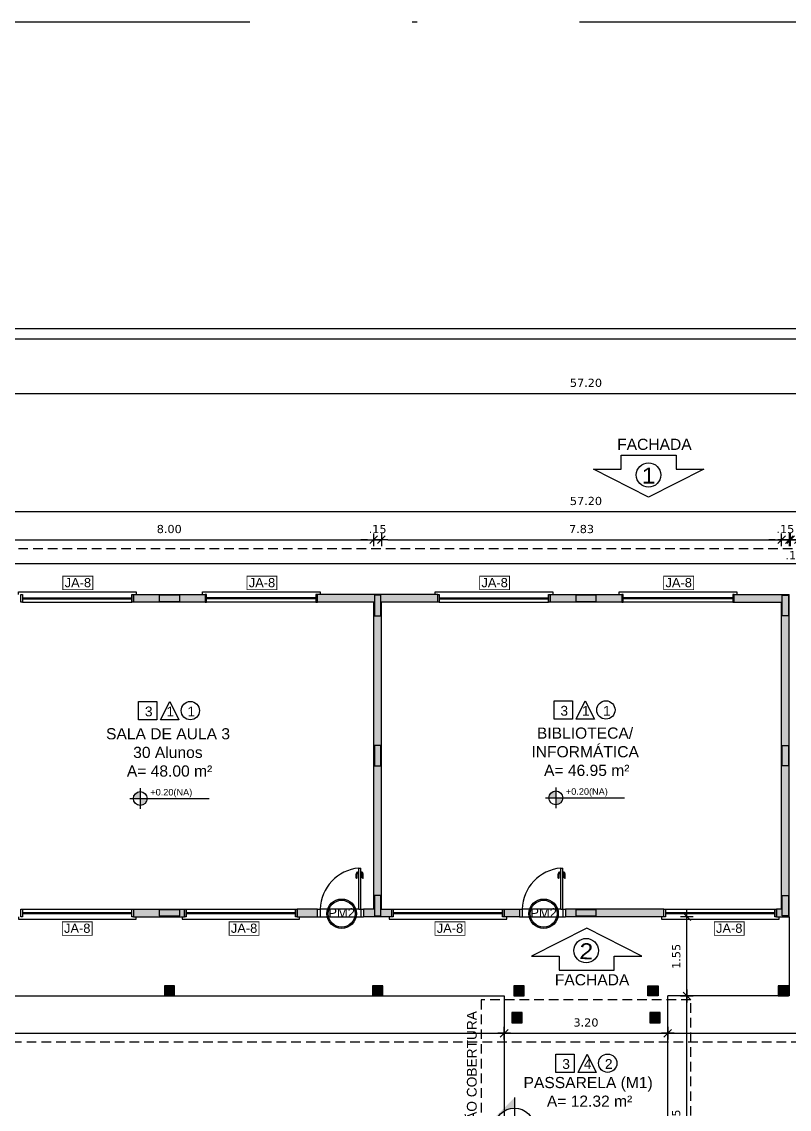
# Model space of a CAD drawing. Header units: millimetres. Extents: x 276 to 399, y 18 to 110.
# Drawn here: x 329.2 to 344.21, y 88.41 to 109.67 of the extents above; entities that cross this region are included whole.
import ezdxf

# ---------------------------------------------------------------- set-up
doc = ezdxf.new("R2010")
doc.units = ezdxf.units.MM
doc.header["$LTSCALE"] = 0.005
doc.header["$PDMODE"] = 3
for name, pattern in [('DASHDOT', [25.4, 12.7, -6.35, 0, -6.35]), ('HIDDEN', [9.525, 6.35, -3.175]), ('TRACEJADO_G', [0.375, 0.25, -0.125])]:
    doc.linetypes.add(name, pattern=pattern)
doc.layers.get('0').update_dxf_attribs({"linetype": 'CONTINUOUS'})
doc.layers.get('Defpoints').update_dxf_attribs({"linetype": 'CONTINUOUS'})
for name, color, linetype in [('A-COTAS', 1, 'CONTINUOUS'), ('A-MURO', 2, 'CONTINUOUS'), ('A-PAREDE', 5, 'CONTINUOUS'), ('A-PISOS-CTEL', 2, 'TRACEJADO_G'), ('A-PISOS-NIVEL', 1, 'CONTINUOUS'), ('A-PORTA', 3, 'CONTINUOUS'), ('A-SOLEIRA', 251, 'CONTINUOUS'), ('AR-ESQ', 2, 'CONTINUOUS'), ('AR-VEGETAÇÃO_árvores', 96, 'HIDDEN'), ('ARQ-CTA-1_100', 1, 'CONTINUOUS'), ('ARQ-PIS-VISTA', 8, 'CONTINUOUS'), ('ARQ-PISO-005', 13, 'CONTINUOUS'), ('ARQ-SMB-1_075', 1, 'CONTINUOUS'), ('ARQ-SMB-1_100', 1, 'CONTINUOUS'), ('ARQ-TXT-1_050', 2, 'CONTINUOUS'), ('ARQ-TXT-1_075', 2, 'CONTINUOUS'), ('ARQ-TXT-1_100', 2, 'CONTINUOUS')]:
    doc.layers.add(name, color=color, linetype=linetype)
doc.styles.add('A20', font='arial.ttf', dxfattribs={"height": 0.2})
doc.styles.add('A26', font='arial.ttf', dxfattribs={"height": 0.26})
doc.styles.add('ESC-50-A20', font='arial.ttf', dxfattribs={"height": 0.1})
doc.styles.add('FNDE Texto Cota 0100', font='verdana.ttf', dxfattribs={"height": 0.16})
doc.dimstyles.new('FNDE 1-0100', dxfattribs={"dimscale": 2.5, "dimtxt": 0.16, "dimasz": 0.05, "dimexe": 0.15, "dimexo": 0.15, "dimgap": 0.05, "dimtad": 1, "dimzin": 4, "dimdsep": 46, "dimtxsty": 'FNDE Texto Cota 0100', "dimblk": 'tic', "dimcen": 0.15, "dimdle": 0.15, "dimse1": 1, "dimse2": 1, "dimclrd": 251, "dimclre": 251, "dimclrt": 256, "dimaunit": 1, "dimadec": 3, "dimazin": 0, "dimtfac": 1, "dimtix": 1, "dimtmove": 2, "dimatfit": 3, "dimldrblk": 'tic', "dimfxl": 0.15, "dimtvp": 1, "dimtolj": 1, "dimtzin": 0, "dimarcsym": 0})

# ---------------------------------------------------------------- blocks, each defined once
blk = doc.blocks.new('tic')
at = {"color": 251}
for p, q in [((-1, 0), (1, 0)), ((0, -1), (0, 1))]:
    blk.add_line(p, q, dxfattribs=at)
blk.add_line((-0.6, -0.6), (0.6, 0.6))
blk = doc.blocks.new('*D57')
at = {"layer": 'ARQ-CTA-1_100', "color": 251, "lineweight": -2, "transparency": 16777216}
blk.add_line((338.755, 89.899), (341.705, 89.899), dxfattribs=at)
at = {"layer": 'Defpoints', "color": 0, "transparency": 16777216}
for p in [(338.63, 90.186), (341.83, 90.186), (341.83, 89.899)]:
    blk.add_point(p, dxfattribs=at)
at = {"layer": 'ARQ-CTA-1_100', "color": 251, "lineweight": -2, "transparency": 16777216, "xscale": 0.125, "yscale": 0.125, "zscale": 0.125, "rotation": 180}
blk.add_blockref('tic', (338.63, 89.899), dxfattribs=at)
at = {"layer": 'ARQ-CTA-1_100', "color": 251, "lineweight": -2, "transparency": 16777216, "xscale": 0.125, "yscale": 0.125, "zscale": 0.125}
blk.add_blockref('tic', (341.83, 89.899), dxfattribs=at)
at = {"layer": 'ARQ-CTA-1_100', "transparency": 16777216, "insert": (340.23, 90.107), "char_height": 0.16, "attachment_point": 5, "style": 'FNDE Texto Cota 0100'}
blk.add_mtext('\\A1;3.20', dxfattribs=at)
blk = doc.blocks.new('*D79')
at = {"layer": 'ARQ-CTA-1_100', "color": 251, "lineweight": -2, "transparency": 16777216}
blk.add_line((328.205, 99.546), (335.955, 99.546), dxfattribs=at)
at = {"layer": 'Defpoints', "color": 0, "transparency": 16777216}
for p in [(336.08, 99.546), (328.08, 97.921), (336.08, 97.921)]:
    blk.add_point(p, dxfattribs=at)
at = {"layer": 'ARQ-CTA-1_100', "color": 251, "lineweight": -2, "transparency": 16777216, "xscale": 0.125, "yscale": 0.125, "zscale": 0.125, "rotation": 180}
blk.add_blockref('tic', (328.08, 99.546), dxfattribs=at)
at = {"layer": 'ARQ-CTA-1_100', "color": 251, "lineweight": -2, "transparency": 16777216, "xscale": 0.125, "yscale": 0.125, "zscale": 0.125}
blk.add_blockref('tic', (336.08, 99.546), dxfattribs=at)
at = {"layer": 'ARQ-CTA-1_100', "transparency": 16777216, "insert": (332.08, 99.754), "char_height": 0.16, "attachment_point": 5, "style": 'FNDE Texto Cota 0100'}
blk.add_mtext('\\A1;8.00', dxfattribs=at)
blk = doc.blocks.new('*D80')
at = {"layer": 'ARQ-CTA-1_100', "color": 251, "lineweight": -2, "transparency": 16777216}
for p, q in [((335.955, 99.546), (335.83, 99.546)), ((336.08, 99.546), (336.23, 99.546)), ((336.355, 99.546), (336.48, 99.546))]:
    blk.add_line(p, q, dxfattribs=at)
at = {"layer": 'Defpoints', "color": 0, "transparency": 16777216}
for p in [(336.23, 99.546), (336.08, 97.921), (336.23, 97.921)]:
    blk.add_point(p, dxfattribs=at)
at = {"layer": 'ARQ-CTA-1_100', "color": 251, "lineweight": -2, "transparency": 16777216, "xscale": 0.125, "yscale": 0.125, "zscale": 0.125}
blk.add_blockref('tic', (336.08, 99.546), dxfattribs=at)
at = {"layer": 'ARQ-CTA-1_100', "color": 251, "lineweight": -2, "transparency": 16777216, "xscale": 0.125, "yscale": 0.125, "zscale": 0.125, "rotation": 180}
blk.add_blockref('tic', (336.23, 99.546), dxfattribs=at)
at = {"layer": 'ARQ-CTA-1_100', "transparency": 16777216, "insert": (336.155, 99.753), "char_height": 0.16, "attachment_point": 5, "style": 'FNDE Texto Cota 0100'}
blk.add_mtext('\\A1;.15', dxfattribs=at)
blk = doc.blocks.new('*D81')
at = {"layer": 'ARQ-CTA-1_100', "color": 251, "lineweight": -2, "transparency": 16777216}
for p, q in [((344.105, 99.546), (343.98, 99.546)), ((344.23, 99.546), (344.38, 99.546)), ((344.505, 99.546), (344.63, 99.546))]:
    blk.add_line(p, q, dxfattribs=at)
at = {"layer": 'Defpoints', "color": 0, "transparency": 16777216}
for p in [(344.38, 99.546), (344.23, 97.921), (344.38, 97.921)]:
    blk.add_point(p, dxfattribs=at)
at = {"layer": 'ARQ-CTA-1_100', "color": 251, "lineweight": -2, "transparency": 16777216, "xscale": 0.125, "yscale": 0.125, "zscale": 0.125}
blk.add_blockref('tic', (344.23, 99.546), dxfattribs=at)
at = {"layer": 'ARQ-CTA-1_100', "color": 251, "lineweight": -2, "transparency": 16777216, "xscale": 0.125, "yscale": 0.125, "zscale": 0.125, "rotation": 180}
blk.add_blockref('tic', (344.38, 99.546), dxfattribs=at)
at = {"layer": 'ARQ-CTA-1_100', "transparency": 16777216, "insert": (344.305, 99.242), "char_height": 0.16, "attachment_point": 5, "style": 'FNDE Texto Cota 0100'}
blk.add_mtext('\\A1;.15', dxfattribs=at)
blk = doc.blocks.new('FNDE-Ind Corte-1_100')
blk.add_hatch(color=251).paths.add_polyline_path([(241.999, -2.386), (242.214, -2.386, -1), (243.014, -2.386), (243.229, -2.386), (242.614, -1.77)])
at = {"color": 251, "linetype": 'Continuous'}
blk.add_line((243.229, -2.386), (241.999, -2.386), dxfattribs=at)
blk.add_circle((242.614, -2.386), 0.4, dxfattribs=at)
blk = doc.blocks.new('*D108')
at = {"layer": 'ARQ-CTA-1_100', "color": 251, "lineweight": -2, "transparency": 16777216}
blk.add_line((342.204, 86.897), (342.204, 90.501), dxfattribs=at)
at = {"layer": 'Defpoints', "color": 0, "transparency": 16777216}
for p in [(342.204, 90.626), (343.418, 90.626), (343.418, 86.772)]:
    blk.add_point(p, dxfattribs=at)
at = {"layer": 'ARQ-CTA-1_100', "color": 251, "lineweight": -2, "transparency": 16777216, "xscale": 0.125, "yscale": 0.125, "zscale": 0.125}
for p, rotation in [((342.204, 90.626), 90), ((342.204, 86.772), 270)]:
    blk.add_blockref('tic', p, dxfattribs=dict(at, rotation=rotation))
at = {"layer": 'ARQ-CTA-1_100', "transparency": 16777216, "insert": (341.995, 88.162), "char_height": 0.16, "attachment_point": 5, "rotation": 90, "style": 'FNDE Texto Cota 0100'}
blk.add_mtext('\\A1;3.85', dxfattribs=at)
blk = doc.blocks.new('*D99')
at = {"layer": 'ARQ-CTA-1_100', "color": 251, "lineweight": -2, "transparency": 16777216}
blk.add_line((311.755, 102.405), (368.705, 102.405), dxfattribs=at)
at = {"layer": 'Defpoints', "color": 0, "transparency": 16777216}
for p in [(368.83, 102.405), (311.63, 98.476), (368.83, 98.476)]:
    blk.add_point(p, dxfattribs=at)
at = {"layer": 'ARQ-CTA-1_100', "color": 251, "lineweight": -2, "transparency": 16777216, "xscale": 0.125, "yscale": 0.125, "zscale": 0.125, "rotation": 180}
blk.add_blockref('tic', (311.63, 102.405), dxfattribs=at)
at = {"layer": 'ARQ-CTA-1_100', "color": 251, "lineweight": -2, "transparency": 16777216, "xscale": 0.125, "yscale": 0.125, "zscale": 0.125}
blk.add_blockref('tic', (368.83, 102.405), dxfattribs=at)
at = {"layer": 'ARQ-CTA-1_100', "transparency": 16777216, "insert": (340.23, 102.613), "char_height": 0.16, "attachment_point": 5, "style": 'FNDE Texto Cota 0100'}
blk.add_mtext('\\A1;57.20', dxfattribs=at)
blk = doc.blocks.new('*D109')
at = {"layer": 'ARQ-CTA-1_100', "color": 251, "lineweight": -2, "transparency": 16777216}
blk.add_line((342.204, 90.751), (342.204, 92.051), dxfattribs=at)
at = {"layer": 'Defpoints', "color": 0, "transparency": 16777216}
for p in [(342.204, 92.176), (343.448, 92.176), (343.418, 90.626)]:
    blk.add_point(p, dxfattribs=at)
at = {"layer": 'ARQ-CTA-1_100', "color": 251, "lineweight": -2, "transparency": 16777216, "xscale": 0.125, "yscale": 0.125, "zscale": 0.125}
for p, rotation in [((342.204, 92.176), 90), ((342.204, 90.626), 270)]:
    blk.add_blockref('tic', p, dxfattribs=dict(at, rotation=rotation))
at = {"layer": 'ARQ-CTA-1_100', "transparency": 16777216, "insert": (341.997, 91.401), "char_height": 0.16, "attachment_point": 5, "rotation": 90, "style": 'FNDE Texto Cota 0100'}
blk.add_mtext('\\A1;1.55', dxfattribs=at)
blk = doc.blocks.new('*D142')
at = {"layer": 'ARQ-CTA-1_100', "color": 251, "lineweight": -2, "transparency": 16777216}
blk.add_line((341.955, 89.899), (368.705, 89.899), dxfattribs=at)
at = {"layer": 'Defpoints', "color": 0, "transparency": 16777216}
for p in [(341.83, 91.543), (368.83, 91.543), (368.83, 89.899)]:
    blk.add_point(p, dxfattribs=at)
at = {"layer": 'ARQ-CTA-1_100', "color": 251, "lineweight": -2, "transparency": 16777216, "xscale": 0.125, "yscale": 0.125, "zscale": 0.125, "rotation": 180}
blk.add_blockref('tic', (341.83, 89.899), dxfattribs=at)
at = {"layer": 'ARQ-CTA-1_100', "color": 251, "lineweight": -2, "transparency": 16777216, "xscale": 0.125, "yscale": 0.125, "zscale": 0.125}
blk.add_blockref('tic', (368.83, 89.899), dxfattribs=at)
at = {"layer": 'ARQ-CTA-1_100', "transparency": 16777216, "insert": (355.33, 90.107), "char_height": 0.16, "attachment_point": 5, "style": 'FNDE Texto Cota 0100'}
blk.add_mtext('\\A1;27.00', dxfattribs=at)
blk = doc.blocks.new('*D143')
at = {"layer": 'ARQ-CTA-1_100', "color": 251, "lineweight": -2, "transparency": 16777216}
blk.add_line((311.77, 89.899), (338.505, 89.899), dxfattribs=at)
at = {"layer": 'Defpoints', "color": 0, "transparency": 16777216}
for p in [(311.645, 91.543), (338.63, 91.543), (338.63, 89.899)]:
    blk.add_point(p, dxfattribs=at)
at = {"layer": 'ARQ-CTA-1_100', "color": 251, "lineweight": -2, "transparency": 16777216, "xscale": 0.125, "yscale": 0.125, "zscale": 0.125, "rotation": 180}
blk.add_blockref('tic', (311.645, 89.899), dxfattribs=at)
at = {"layer": 'ARQ-CTA-1_100', "color": 251, "lineweight": -2, "transparency": 16777216, "xscale": 0.125, "yscale": 0.125, "zscale": 0.125}
blk.add_blockref('tic', (338.63, 89.899), dxfattribs=at)
at = {"layer": 'ARQ-CTA-1_100', "transparency": 16777216, "insert": (326.322, 90.107), "char_height": 0.16, "attachment_point": 5, "style": 'FNDE Texto Cota 0100'}
blk.add_mtext('\\A1;27.00', dxfattribs=at)
blk = doc.blocks.new('FNDE-Nível Planta-1_100')
at = {"linetype": 'Continuous', "ltscale": 0.5}
h = blk.add_hatch(color=1, dxfattribs=at)
h.paths.add_polyline_path([(135.657, 7.813), (135.657, 7.981, 0.414214), (135.489, 7.813)])
h.paths.add_polyline_path([(135.657, 7.813), (135.657, 7.645, 0.414214), (135.825, 7.813)])
at = {"color": 1}
for p, q in [((135.657, 8.065), (135.657, 7.561)), ((135.405, 7.813), (135.825, 7.813)), ((135.825, 7.813), (137.338, 7.813))]:
    blk.add_line(p, q, dxfattribs=at)
blk.add_circle((135.657, 7.813), 0.168, dxfattribs=at)
blk = doc.blocks.new('*D162')
at = {"layer": 'ARQ-CTA-1_100', "color": 251, "lineweight": -2, "transparency": 16777216}
blk.add_line((311.755, 100.095), (368.705, 100.095), dxfattribs=at)
at = {"layer": 'Defpoints', "color": 0, "transparency": 16777216}
for p in [(368.83, 100.095), (311.63, 96.166), (368.83, 96.166)]:
    blk.add_point(p, dxfattribs=at)
at = {"layer": 'ARQ-CTA-1_100', "color": 251, "lineweight": -2, "transparency": 16777216, "xscale": 0.125, "yscale": 0.125, "zscale": 0.125, "rotation": 180}
blk.add_blockref('tic', (311.63, 100.095), dxfattribs=at)
at = {"layer": 'ARQ-CTA-1_100', "color": 251, "lineweight": -2, "transparency": 16777216, "xscale": 0.125, "yscale": 0.125, "zscale": 0.125}
blk.add_blockref('tic', (368.83, 100.095), dxfattribs=at)
at = {"layer": 'ARQ-CTA-1_100', "transparency": 16777216, "insert": (340.23, 100.303), "char_height": 0.16, "attachment_point": 5, "style": 'FNDE Texto Cota 0100'}
blk.add_mtext('\\A1;57.20', dxfattribs=at)
blk = doc.blocks.new('*D163')
at = {"layer": 'ARQ-CTA-1_100', "color": 251, "lineweight": -2, "transparency": 16777216}
blk.add_line((336.355, 99.546), (343.93, 99.546), dxfattribs=at)
at = {"layer": 'Defpoints', "color": 0, "transparency": 16777216}
for p in [(344.055, 99.546), (336.23, 98.326), (344.055, 98.326)]:
    blk.add_point(p, dxfattribs=at)
at = {"layer": 'ARQ-CTA-1_100', "color": 251, "lineweight": -2, "transparency": 16777216, "xscale": 0.125, "yscale": 0.125, "zscale": 0.125, "rotation": 180}
blk.add_blockref('tic', (336.23, 99.546), dxfattribs=at)
at = {"layer": 'ARQ-CTA-1_100', "color": 251, "lineweight": -2, "transparency": 16777216, "xscale": 0.125, "yscale": 0.125, "zscale": 0.125}
blk.add_blockref('tic', (344.055, 99.546), dxfattribs=at)
at = {"layer": 'ARQ-CTA-1_100', "transparency": 16777216, "insert": (340.143, 99.754), "char_height": 0.16, "attachment_point": 5, "style": 'FNDE Texto Cota 0100'}
blk.add_mtext('\\A1;7.83', dxfattribs=at)
blk = doc.blocks.new('*D164')
at = {"layer": 'ARQ-CTA-1_100', "color": 251, "lineweight": -2, "transparency": 16777216}
for p, q in [((343.93, 99.546), (343.805, 99.546)), ((344.055, 99.546), (344.205, 99.546)), ((344.33, 99.546), (344.455, 99.546))]:
    blk.add_line(p, q, dxfattribs=at)
at = {"layer": 'Defpoints', "color": 0, "transparency": 16777216}
for p in [(344.205, 99.546), (344.055, 98.326), (344.205, 98.326)]:
    blk.add_point(p, dxfattribs=at)
at = {"layer": 'ARQ-CTA-1_100', "color": 251, "lineweight": -2, "transparency": 16777216, "xscale": 0.125, "yscale": 0.125, "zscale": 0.125}
blk.add_blockref('tic', (344.055, 99.546), dxfattribs=at)
at = {"layer": 'ARQ-CTA-1_100', "color": 251, "lineweight": -2, "transparency": 16777216, "xscale": 0.125, "yscale": 0.125, "zscale": 0.125, "rotation": 180}
blk.add_blockref('tic', (344.205, 99.546), dxfattribs=at)
at = {"layer": 'ARQ-CTA-1_100', "transparency": 16777216, "insert": (344.13, 99.753), "char_height": 0.16, "attachment_point": 5, "style": 'FNDE Texto Cota 0100'}
blk.add_mtext('\\A1;.15', dxfattribs=at)

msp = doc.modelspace()

# ---------------------------------------------------------------- hatches: boundary and pattern name
at = {"layer": 'A-COTAS'}
h = msp.add_hatch(color=253, dxfattribs=at)
h.dxf.hatch_style = 1
h.paths.add_polyline_path([(331.885, 98.461), (331.885, 98.341), (332.285, 98.341), (332.285, 98.461)])
h = msp.add_hatch(color=253, dxfattribs=at)
h.dxf.hatch_style = 1
h.paths.add_polyline_path([(336.095, 98.061), (336.215, 98.061), (336.215, 98.461), (336.095, 98.461)])
h = msp.add_hatch(color=253, dxfattribs=at)
h.dxf.hatch_style = 1
h.paths.add_polyline_path([(340.03, 98.461), (340.03, 98.341), (340.43, 98.341), (340.43, 98.461)])
h = msp.add_hatch(color=253, dxfattribs=at)
h.dxf.hatch_style = 1
h.paths.add_polyline_path([(344.19, 98.061), (344.07, 98.061), (344.07, 98.461), (344.19, 98.461)])
h = msp.add_hatch(color=253, dxfattribs=at)
h.dxf.hatch_style = 1
h.paths.add_polyline_path([(336.095, 95.126), (336.215, 95.126), (336.215, 95.526), (336.095, 95.526)])
h = msp.add_hatch(color=253, dxfattribs=at)
h.dxf.hatch_style = 1
h.paths.add_polyline_path([(344.19, 95.126), (344.07, 95.126), (344.07, 95.526), (344.19, 95.526)])
h = msp.add_hatch(color=253, dxfattribs=at)
h.dxf.hatch_style = 1
h.paths.add_polyline_path([(336.095, 92.191), (336.215, 92.191), (336.215, 92.591), (336.095, 92.591)])
h = msp.add_hatch(color=253, dxfattribs=at)
h.dxf.hatch_style = 1
h.paths.add_polyline_path([(344.19, 92.191), (344.07, 92.191), (344.07, 92.591), (344.19, 92.591)])
h = msp.add_hatch(color=253, dxfattribs=at)
h.dxf.hatch_style = 1
h.paths.add_polyline_path([(331.885, 92.311), (331.885, 92.191), (332.285, 92.191), (332.285, 92.311)])
h = msp.add_hatch(color=253, dxfattribs=at)
h.dxf.hatch_style = 1
h.paths.add_polyline_path([(340.03, 92.311), (340.03, 92.191), (340.43, 92.191), (340.43, 92.311)])
h = msp.add_hatch(color=253, dxfattribs=at)
h.dxf.hatch_style = 1
h.paths.add_polyline_path([(332.185, 90.826), (331.985, 90.826), (331.985, 90.626), (332.185, 90.626)])
h = msp.add_hatch(color=253, dxfattribs=at)
h.dxf.hatch_style = 1
h.paths.add_polyline_path([(336.255, 90.826), (336.055, 90.826), (336.055, 90.626), (336.255, 90.626)])
h = msp.add_hatch(color=253, dxfattribs=at)
h.dxf.hatch_style = 1
h.paths.add_polyline_path([(339.02, 90.826), (338.82, 90.826), (338.82, 90.626), (339.02, 90.626)])
h = msp.add_hatch(color=253, dxfattribs=at)
h.dxf.hatch_style = 1
h.paths.add_polyline_path([(341.441, 90.826), (341.641, 90.826), (341.641, 90.626), (341.441, 90.626)])
h = msp.add_hatch(color=253, dxfattribs=at)
h.dxf.hatch_style = 1
h.paths.add_polyline_path([(344.19, 90.826), (343.99, 90.826), (343.99, 90.626), (344.19, 90.626)])
h = msp.add_hatch(color=253, dxfattribs=at)
h.dxf.hatch_style = 1
h.paths.add_polyline_path([(338.98, 90.301), (338.78, 90.301), (338.78, 90.101), (338.98, 90.101)])
h = msp.add_hatch(color=253, dxfattribs=at)
h.dxf.hatch_style = 1
h.paths.add_polyline_path([(341.68, 90.301), (341.48, 90.301), (341.48, 90.101), (341.68, 90.101)])
at = {"layer": 'AR-VEGETAÇÃO_árvores'}
h = msp.add_hatch(color=253, dxfattribs=at)
h.dxf.hatch_style = 1
h.paths.add_polyline_path([(331.885, 98.461), (332.085, 98.461), (332.085, 98.476), (331.38, 98.476), (331.38, 98.326), (332.085, 98.326), (332.085, 98.341), (331.885, 98.341)])
h.paths.add_polyline_path([(332.78, 98.476), (332.085, 98.476), (332.085, 98.461), (332.285, 98.461), (332.285, 98.341), (332.085, 98.341), (332.085, 98.326), (332.78, 98.326)])
h = msp.add_hatch(color=253, dxfattribs=at)
h.dxf.hatch_style = 1
h.paths.add_polyline_path([(337.33, 98.476), (336.155, 98.476), (336.155, 98.461), (336.215, 98.461), (336.215, 98.061), (336.155, 98.061), (336.155, 92.591), (336.215, 92.591), (336.215, 92.251), (336.43, 92.251), (336.43, 92.326), (336.23, 92.326), (336.23, 98.326), (337.33, 98.326)])
h.paths.add_polyline_path([(336.095, 98.461), (336.155, 98.461), (336.155, 98.476), (334.98, 98.476), (334.98, 98.326), (336.08, 98.326), (336.08, 92.326), (335.88, 92.326), (335.88, 92.251), (336.095, 92.251), (336.095, 92.591), (336.155, 92.591), (336.155, 98.061), (336.095, 98.061)])
h.paths.add_polyline_path([(336.095, 92.251), (335.88, 92.251), (335.88, 92.176), (336.155, 92.176), (336.155, 92.191), (336.095, 92.191)])
h.paths.add_polyline_path([(336.43, 92.251), (336.215, 92.251), (336.215, 92.191), (336.155, 92.191), (336.155, 92.176), (336.43, 92.176)])
h = msp.add_hatch(color=253, dxfattribs=at)
h.dxf.hatch_style = 1
h.paths.add_polyline_path([(340.93, 98.476), (339.53, 98.476), (339.53, 98.326), (340.93, 98.326)])
h.paths.add_polyline_path([(340.03, 98.461), (340.43, 98.461), (340.43, 98.341), (340.03, 98.341)], flags=16)
h.paths.add_polyline_path([(340.93, 98.476), (340.231, 98.476), (340.231, 98.461), (340.43, 98.461), (340.43, 98.341), (340.231, 98.341), (340.231, 98.326), (340.93, 98.326)], flags=17)
h = msp.add_hatch(color=253, dxfattribs=at)
h.dxf.hatch_style = 1
h.paths.add_polyline_path([(340.93, 98.476), (340.231, 98.476), (340.231, 98.461), (340.43, 98.461), (340.43, 98.341), (340.231, 98.341), (340.231, 98.326), (340.93, 98.326)])
h = msp.add_hatch(color=253, dxfattribs=at)
h.dxf.hatch_style = 1
h.paths.add_polyline_path([(344.205, 92.176), (343.955, 92.176), (343.955, 92.326), (344.055, 92.326), (344.055, 98.326), (343.13, 98.326), (343.13, 98.476), (344.205, 98.476)])
h = msp.add_hatch(color=253, dxfattribs=at)
h.dxf.hatch_style = 1
h.paths.add_polyline_path([(331.885, 92.311), (332.085, 92.311), (332.085, 92.326), (331.38, 92.326), (331.38, 92.251), (331.885, 92.251)])
h.paths.add_polyline_path([(332.085, 92.191), (331.885, 92.191), (331.885, 92.251), (331.38, 92.251), (331.38, 92.176), (332.085, 92.176)])
h.paths.add_polyline_path([(332.38, 92.251), (332.285, 92.251), (332.285, 92.191), (332.085, 92.191), (332.085, 92.176), (332.38, 92.176)])
h.paths.add_polyline_path([(332.38, 92.326), (332.085, 92.326), (332.085, 92.311), (332.285, 92.311), (332.285, 92.251), (332.38, 92.251)])
h = msp.add_hatch(color=253, dxfattribs=at)
h.dxf.hatch_style = 1
h.paths.add_polyline_path([(334.98, 92.326), (334.58, 92.326), (334.58, 92.251), (334.98, 92.251)])
h.paths.add_polyline_path([(334.98, 92.251), (334.58, 92.251), (334.58, 92.176), (334.98, 92.176)])
h = msp.add_hatch(color=253, dxfattribs=at)
h.dxf.hatch_style = 1
h.paths.add_polyline_path([(338.93, 92.326), (338.63, 92.326), (338.63, 92.251), (338.93, 92.251)])
h.paths.add_polyline_path([(338.93, 92.251), (338.63, 92.251), (338.63, 92.176), (338.93, 92.176)])
h = msp.add_hatch(color=253, dxfattribs=at)
h.dxf.hatch_style = 1
h.paths.add_polyline_path([(340.03, 92.311), (340.23, 92.311), (340.23, 92.326), (339.83, 92.326), (339.83, 92.251), (340.03, 92.251)])
h.paths.add_polyline_path([(340.03, 92.251), (339.83, 92.251), (339.83, 92.176), (340.23, 92.176), (340.23, 92.191), (340.03, 92.191)])
h.paths.add_polyline_path([(341.755, 92.176), (341.755, 92.251), (340.43, 92.251), (340.43, 92.191), (340.231, 92.191), (340.231, 92.176)])
h.paths.add_polyline_path([(341.755, 92.251), (341.755, 92.326), (340.231, 92.326), (340.231, 92.311), (340.43, 92.311), (340.43, 92.251)])
at = {"layer": 'ARQ-SMB-1_100'}
h = msp.add_hatch(color=252, dxfattribs=at)
edge = h.paths.add_edge_path()
edge.add_arc((335.452, 92.235), 0.287, 0, 360)
edge = h.paths.add_edge_path(flags=17)
edge.add_arc((335.452, 92.235), 0.262, 0, 360)
h = msp.add_hatch(color=252, dxfattribs=at)
edge = h.paths.add_edge_path()
edge.add_arc((339.402, 92.235), 0.287, 0, 360)
edge = h.paths.add_edge_path(flags=17)
edge.add_arc((339.402, 92.235), 0.262, 0, 360)

# ---------------------------------------------------------------- linework, layer by layer
at = {"linetype": 'DASHDOT', "ltscale": 100}
msp.add_lwpolyline([(276.105, 109.673), (398.714, 109.673), (398.714, 17.53), (276.105, 17.53)], close=True, dxfattribs=at)
at = {"layer": 'A-MURO'}
for p, q in [((294.03, 103.676), (374.03, 103.676)), ((294.23, 103.476), (373.83, 103.476))]:
    msp.add_line(p, q, dxfattribs=at)
at = {"layer": 'A-PAREDE'}
for p, q in [((334.98, 98.326), (334.98, 98.476)), ((337.33, 98.326), (337.33, 98.476)), ((343.13, 98.476), (344.205, 98.476)), ((343.13, 98.326), (343.13, 98.476)), ((344.205, 92.176), (344.205, 98.476)), ((336.08, 92.326), (336.08, 98.326)), ((336.23, 92.326), (336.23, 98.326)), ((337.33, 98.326), (336.23, 98.326)), ((343.13, 98.326), (344.055, 98.326)), ((344.055, 92.326), (344.055, 98.326)), ((331.38, 92.326), (332.38, 92.326)), ((331.38, 92.326), (331.38, 92.176)), ((332.38, 92.326), (332.38, 92.176)), ((334.58, 92.176), (334.58, 92.326)), ((335.88, 92.326), (335.88, 92.176)), ((336.08, 92.326), (335.88, 92.326)), ((336.23, 92.326), (336.43, 92.326)), ((336.43, 92.176), (336.43, 92.326)), ((338.63, 92.176), (338.63, 92.326)), ((338.63, 92.326), (338.93, 92.326)), ((338.93, 92.326), (338.93, 92.176)), ((341.755, 92.326), (339.83, 92.326)), ((339.83, 92.326), (339.83, 92.176)), ((341.755, 92.176), (341.755, 92.326)), ((343.955, 92.176), (343.955, 92.326)), ((344.055, 92.326), (343.955, 92.326)), ((331.38, 92.176), (332.38, 92.176)), ((336.436, 92.176), (335.874, 92.176)), ((338.93, 92.176), (338.63, 92.176)), ((341.755, 92.176), (339.83, 92.176)), ((343.955, 92.176), (344.205, 92.176))]:
    msp.add_line(p, q, dxfattribs=at)
for points in [[(332.78, 98.476), (332.78, 98.326), (331.38, 98.326), (331.38, 98.476)], [(331.885, 98.461), (331.885, 98.341), (332.285, 98.341), (332.285, 98.461)], [(336.095, 98.061), (336.215, 98.061), (336.215, 98.461), (336.095, 98.461)], [(340.93, 98.476), (340.93, 98.326), (339.53, 98.326), (339.53, 98.476)], [(340.03, 98.461), (340.03, 98.341), (340.43, 98.341), (340.43, 98.461)], [(344.19, 98.061), (344.07, 98.061), (344.07, 98.461), (344.19, 98.461)], [(336.095, 95.126), (336.215, 95.126), (336.215, 95.526), (336.095, 95.526)], [(344.19, 95.126), (344.07, 95.126), (344.07, 95.526), (344.19, 95.526)], [(336.095, 92.191), (336.215, 92.191), (336.215, 92.591), (336.095, 92.591)], [(344.19, 92.191), (344.07, 92.191), (344.07, 92.591), (344.19, 92.591)], [(331.885, 92.311), (331.885, 92.191), (332.285, 92.191), (332.285, 92.311)], [(334.98, 92.326), (334.58, 92.326), (334.58, 92.176), (334.98, 92.176)], [(340.03, 92.311), (340.03, 92.191), (340.43, 92.191), (340.43, 92.311)], [(332.185, 90.826), (331.985, 90.826), (331.985, 90.626), (332.185, 90.626)], [(336.255, 90.826), (336.055, 90.826), (336.055, 90.626), (336.255, 90.626)], [(339.02, 90.826), (338.82, 90.826), (338.82, 90.626), (339.02, 90.626)], [(341.441, 90.826), (341.641, 90.826), (341.641, 90.626), (341.441, 90.626)], [(344.19, 90.826), (343.99, 90.826), (343.99, 90.626), (344.19, 90.626)], [(338.98, 90.301), (338.78, 90.301), (338.78, 90.101), (338.98, 90.101)], [(341.68, 90.301), (341.48, 90.301), (341.48, 90.101), (341.68, 90.101)]]:
    msp.add_lwpolyline(points, close=True, dxfattribs=at)
for points in [[(337.33, 98.476), (334.98, 98.476)], [(336.08, 92.326), (336.08, 92.326), (336.08, 98.326), (334.98, 98.326)]]:
    msp.add_lwpolyline(points, dxfattribs=at)
at = {"layer": 'A-PISOS-CTEL', "color": 1, "linetype": 'TRACEJADO_G', "ltscale": 150}
for points in [[(310.73, 99.376), (369.73, 99.376), (369.73, 89.726), (310.73, 89.726)], [(338.18, 86.849), (342.28, 86.849), (342.28, 90.549), (338.18, 90.549)]]:
    msp.add_lwpolyline(points, close=True, dxfattribs=at)
at = {"layer": 'A-PISOS-NIVEL', "color": 1}
for p, q in [((311.63, 90.626), (338.63, 90.626)), ((338.63, 90.626), (338.63, 86.772)), ((341.83, 86.772), (341.83, 90.626)), ((344.205, 90.626), (341.83, 90.626))]:
    msp.add_line(p, q, dxfattribs=at)
at = {"layer": 'A-PORTA', "color": 1}
for p, q in [((335.734, 92.936), (335.734, 93.016)), ((335.754, 92.936), (335.754, 93.016)), ((335.764, 93.046), (335.779, 93.046)), ((335.764, 93.026), (335.779, 93.026)), ((335.779, 93.011), (335.779, 93.061)), ((335.779, 93.061), (335.784, 93.061)), ((335.779, 93.011), (335.784, 93.011)), ((335.829, 93.061), (335.824, 93.061)), ((335.829, 93.011), (335.824, 93.011)), ((335.829, 93.011), (335.829, 93.061)), ((335.844, 93.046), (335.829, 93.046)), ((335.844, 93.026), (335.829, 93.026)), ((335.854, 92.936), (335.854, 93.016)), ((335.874, 92.936), (335.874, 93.016)), ((339.684, 92.936), (339.684, 93.016)), ((339.704, 92.936), (339.704, 93.016)), ((339.714, 93.046), (339.729, 93.046)), ((339.714, 93.026), (339.729, 93.026)), ((339.729, 93.011), (339.729, 93.061)), ((339.729, 93.061), (339.734, 93.061)), ((339.729, 93.011), (339.734, 93.011)), ((339.779, 93.061), (339.774, 93.061)), ((339.779, 93.011), (339.774, 93.011)), ((339.779, 93.011), (339.779, 93.061)), ((339.794, 93.046), (339.779, 93.046)), ((339.794, 93.026), (339.779, 93.026)), ((339.804, 92.936), (339.804, 93.016)), ((339.824, 92.936), (339.824, 93.016))]:
    msp.add_line(p, q, dxfattribs=at)
for centre, radius, start, end in [((335.859, 92.299), 0.83, 94.7788, 178.1499), ((339.809, 92.299), 0.83, 94.7788, 178.1499), ((335.764, 93.016), 0.03, 90, 180), ((335.744, 92.936), 0.01, 180, 0), ((335.764, 93.016), 0.01, 90, 180), ((335.844, 93.016), 0.03, 0, 90), ((335.844, 93.016), 0.01, 0, 90), ((335.864, 92.936), 0.01, 180, 0), ((339.714, 93.016), 0.03, 90, 180), ((339.694, 92.936), 0.01, 180, 0), ((339.714, 93.016), 0.01, 90, 180), ((339.794, 93.016), 0.03, 0, 90), ((339.794, 93.016), 0.01, 0, 90), ((339.814, 92.936), 0.01, 180, 0)]:
    msp.add_arc(centre, radius, start, end, dxfattribs=at)
at = {"layer": 'A-SOLEIRA'}
for p, q in [((335.79, 92.326), (335.03, 92.326)), ((339.74, 92.326), (338.98, 92.326)), ((335.03, 92.176), (335.83, 92.176)), ((338.98, 92.176), (339.78, 92.176))]:
    msp.add_line(p, q, dxfattribs=at)
at = {"layer": 'AR-ESQ'}
for p, q in [((329.21, 98.411), (331.35, 98.411)), ((329.21, 98.391), (331.35, 98.391)), ((334.95, 98.411), (332.81, 98.411)), ((334.95, 98.391), (332.81, 98.391)), ((337.36, 98.411), (339.5, 98.411)), ((337.36, 98.391), (339.5, 98.391)), ((343.1, 98.411), (340.96, 98.411)), ((343.1, 98.391), (340.96, 98.391)), ((335.79, 92.326), (335.79, 93.126)), ((335.79, 93.126), (335.83, 93.126)), ((335.83, 92.326), (335.83, 93.126)), ((339.74, 92.326), (339.74, 93.126)), ((339.74, 93.126), (339.78, 93.126)), ((339.78, 92.326), (339.78, 93.126)), ((334.98, 92.326), (335.03, 92.326)), ((335.03, 92.326), (335.03, 92.176)), ((335.79, 92.326), (335.83, 92.326)), ((335.83, 92.326), (335.83, 92.176)), ((335.83, 92.326), (335.88, 92.326)), ((338.93, 92.326), (338.98, 92.326)), ((338.98, 92.326), (338.98, 92.176)), ((339.74, 92.326), (339.78, 92.326)), ((339.78, 92.326), (339.78, 92.176)), ((339.78, 92.326), (339.83, 92.326)), ((329.21, 92.261), (331.35, 92.261)), ((329.21, 92.241), (331.35, 92.241)), ((332.41, 92.261), (334.55, 92.261)), ((332.41, 92.241), (334.55, 92.241)), ((334.98, 92.176), (335.03, 92.176)), ((335.83, 92.176), (335.88, 92.176)), ((336.46, 92.261), (338.6, 92.261)), ((336.46, 92.241), (338.6, 92.241)), ((338.93, 92.176), (338.98, 92.176)), ((339.78, 92.176), (339.83, 92.176)), ((341.785, 92.261), (343.925, 92.261)), ((341.785, 92.241), (343.925, 92.241))]:
    msp.add_line(p, q, dxfattribs=at)
at = {"layer": 'AR-ESQ', "color": 1}
for p, q in [((329.21, 98.326), (331.35, 98.326)), ((334.95, 98.326), (332.81, 98.326)), ((337.36, 98.326), (339.5, 98.326)), ((343.1, 98.326), (340.96, 98.326)), ((329.21, 92.326), (331.35, 92.326)), ((332.41, 92.326), (334.55, 92.326)), ((336.46, 92.326), (338.6, 92.326)), ((341.785, 92.326), (343.925, 92.326))]:
    msp.add_line(p, q, dxfattribs=at)
for points in [[(329.13, 98.476), (329.13, 98.526), (331.43, 98.526), (331.43, 98.476)], [(332.73, 98.476), (332.73, 98.526), (335.03, 98.526), (335.03, 98.476)], [(337.28, 98.476), (337.28, 98.526), (339.58, 98.526), (339.58, 98.476)], [(340.88, 98.476), (340.88, 98.526), (343.18, 98.526), (343.18, 98.476)], [(329.13, 92.176), (329.13, 92.126), (331.43, 92.126), (331.43, 92.176)], [(332.33, 92.176), (332.33, 92.126), (334.63, 92.126), (334.63, 92.176)], [(336.38, 92.176), (336.38, 92.126), (338.68, 92.126), (338.68, 92.176)], [(341.705, 92.176), (341.705, 92.126), (344.005, 92.126), (344.005, 92.176)]]:
    msp.add_lwpolyline(points, dxfattribs=at)
at = {"layer": 'AR-ESQ'}
for points in [[(329.18, 98.476), (329.21, 98.476), (329.21, 98.326), (329.18, 98.326)], [(331.35, 98.476), (331.38, 98.476), (331.38, 98.326), (331.35, 98.326)], [(332.81, 98.476), (332.78, 98.476), (332.78, 98.326), (332.81, 98.326)], [(334.98, 98.476), (334.95, 98.476), (334.95, 98.326), (334.98, 98.326)], [(337.33, 98.476), (337.36, 98.476), (337.36, 98.326), (337.33, 98.326)], [(339.5, 98.476), (339.53, 98.476), (339.53, 98.326), (339.5, 98.326)], [(340.96, 98.476), (340.93, 98.476), (340.93, 98.326), (340.96, 98.326)], [(343.13, 98.476), (343.1, 98.476), (343.1, 98.326), (343.13, 98.326)], [(329.18, 92.326), (329.21, 92.326), (329.21, 92.176), (329.18, 92.176)], [(331.35, 92.326), (331.38, 92.326), (331.38, 92.176), (331.35, 92.176)], [(332.38, 92.326), (332.41, 92.326), (332.41, 92.176), (332.38, 92.176)], [(334.55, 92.326), (334.58, 92.326), (334.58, 92.176), (334.55, 92.176)], [(336.43, 92.326), (336.46, 92.326), (336.46, 92.176), (336.43, 92.176)], [(338.6, 92.326), (338.63, 92.326), (338.63, 92.176), (338.6, 92.176)], [(341.755, 92.326), (341.785, 92.326), (341.785, 92.176), (341.755, 92.176)], [(343.925, 92.326), (343.955, 92.326), (343.955, 92.176), (343.925, 92.176)]]:
    msp.add_lwpolyline(points, close=True, dxfattribs=at)
at = {"layer": 'ARQ-PIS-VISTA'}
msp.add_line((344.205, 92.176), (344.205, 90.626), dxfattribs=at)
at = {"layer": 'ARQ-PISO-005'}
msp.add_line((369.43, 99.076), (311.03, 99.076), dxfattribs=at)
at = {"layer": 'ARQ-SMB-1_100'}
for points in [[(341.994, 100.925), (342.533, 100.925), (341.455, 100.377), (340.378, 100.925), (340.917, 100.925), (340.917, 101.2), (341.994, 101.2), (341.994, 100.925)], [(331.911, 96.026), (332.09, 96.384), (332.269, 96.026), (331.911, 96.026)], [(340.038, 96.039), (340.217, 96.397), (340.396, 96.039), (340.038, 96.039)], [(340.074, 89.133), (340.253, 89.491), (340.432, 89.133), (340.074, 89.133)]]:
    msp.add_lwpolyline(points, dxfattribs=at)
at = {"layer": 'ARQ-SMB-1_100', "color": 252, "ltscale": 10, "const_width": 0.0167}
for points in [[(330, 98.569), (330.585, 98.569), (330.585, 98.832), (330, 98.832)], [(333.6, 98.569), (334.185, 98.569), (334.185, 98.832), (333.6, 98.832)], [(338.15, 98.569), (338.735, 98.569), (338.735, 98.832), (338.15, 98.832)], [(341.75, 98.569), (342.335, 98.569), (342.335, 98.832), (341.75, 98.832)], [(329.988, 91.813), (330.572, 91.813), (330.572, 92.076), (329.988, 92.076)], [(333.251, 91.813), (333.836, 91.813), (333.836, 92.076), (333.251, 92.076)], [(337.278, 91.813), (337.863, 91.813), (337.863, 92.076), (337.278, 92.076)], [(342.739, 91.813), (343.324, 91.813), (343.324, 92.076), (342.739, 92.076)]]:
    msp.add_lwpolyline(points, close=True, dxfattribs=at)
at = {"layer": 'ARQ-SMB-1_100'}
for points in [[(331.479, 96.384), (331.837, 96.384), (331.837, 96.026), (331.479, 96.026)], [(339.606, 96.397), (339.964, 96.397), (339.964, 96.039), (339.606, 96.039)], [(339.642, 89.491), (340, 89.491), (340, 89.133), (339.642, 89.133)]]:
    msp.add_lwpolyline(points, close=True, dxfattribs=at)
at = {"layer": 'ARQ-SMB-1_100', "elevation": -2.835}
msp.add_lwpolyline([(340.784, 91.404), (341.322, 91.404), (340.245, 91.953), (339.167, 91.404), (339.706, 91.404), (339.706, 91.13), (340.784, 91.13), (340.784, 91.404)], dxfattribs=at)
at = {"layer": 'ARQ-SMB-1_100', "color": 2}
for centre in [(341.453, 100.812, 2.835), (340.233, 91.513)]:
    msp.add_circle(centre, 0.239, dxfattribs=at)
at = {"layer": 'ARQ-SMB-1_100'}
for centre in [(332.492, 96.205), (340.619, 96.218), (340.655, 89.312)]:
    msp.add_circle(centre, 0.179, dxfattribs=at)
at = {"layer": 'ARQ-SMB-1_100', "color": 252}
for centre, radius in [((335.452, 92.235), 0.287), ((335.452, 92.235), 0.262), ((339.402, 92.235), 0.287), ((339.402, 92.235), 0.262)]:
    msp.add_circle(centre, radius, dxfattribs=at)

# ---------------------------------------------------------------- block references
at = {"layer": 'ARQ-SMB-1_100', "xscale": 0.8, "yscale": 0.8, "zscale": 0.8}
for p in [(222.988, 88.236), (231.115, 88.249)]:
    msp.add_blockref('FNDE-Nível Planta-1_100', p, dxfattribs=at)
at = {"layer": 'ARQ-SMB-1_100', "xscale": 0.9625343025600117, "yscale": 0.9625343025600117, "zscale": 0.9625343025600117, "rotation": 90}
msp.add_blockref('FNDE-Ind Corte-1_100', (336.537, -145.474), dxfattribs=at)

# ---------------------------------------------------------------- texts
at = {"layer": 'ARQ-SMB-1_075', "style": 'ESC-50-A20'}
for tag, p in [('JA-8', (330.035, 98.617)), ('JA-8', (333.635, 98.617)), ('JA-8', (338.185, 98.617)), ('JA-8', (341.785, 98.617)), ('PM2', (335.193, 92.162, 0.146)), ('PM2', (339.143, 92.162, 0.146)), ('JA-8', (330.022, 91.861)), ('JA-8', (333.285, 91.861)), ('JA-8', (337.312, 91.861)), ('JA-8', (342.773, 91.861))]:
    msp.add_attdef(tag, p, '', height=0.18, dxfattribs=at)
at = {"layer": 'ARQ-SMB-1_100', "color": 2, "style": 'A26', "text_generation_flag": 6, "width": 1.1}
for s, rotation, p in [('1', 179.892, (341.321, 100.645, 2.835)), ('2', 177.9157, (340.097, 91.35))]:
    msp.add_text(s, height=0.312, rotation=rotation, dxfattribs=at).set_placement(p)
at = {"layer": 'ARQ-SMB-1_100', "style": 'ESC-50-A20'}
for p in [(331.71, 94.546), (339.837, 94.559)]:
    msp.add_attdef('+0.20(NA)', p, 'NA', height=0.128, dxfattribs=at)
at = {"layer": 'ARQ-TXT-1_050', "style": 'ESC-50-A20'}
for p in [(340.839, 101.302), (339.62, 90.834, -2.835)]:
    msp.add_text('FACHADA', height=0.2185, dxfattribs=at).set_placement(p)
at = {"layer": 'ARQ-TXT-1_050', "char_height": 0.21845, "attachment_point": 1, "style": 'ESC-50-A20'}
for s, insert in [('\\pi0.53333;SALA DE AULA 3\\P\\pi1.0649;30 Alunos      \\P\\pi0.94075;A= 48.00 m²', (330.31, 95.862)), ('\\pi0.70919;BIBLIOTECA/\\P\\pi0.60212;INFORMÁTICA      \\P\\pi0.84873;A= 46.95 m²', (338.561, 95.875)), ('\\pi0.48505;PASSARELA (M1)     \\P\\pi0.94075;A= 12.32 m²', (338.524, 89.043))]:
    msp.add_mtext_dynamic_manual_height_columns(s, width=3.27851, gutter_width=1, heights=[0], dxfattribs=dict(at, insert=insert))
at = {"layer": 'ARQ-TXT-1_075', "style": 'ESC-50-A20'}
msp.add_text('PROJEÇÃO COBERTURA', height=0.192, rotation=90, dxfattribs=at).set_placement((338.093, 87.097, -1.89))
at = {"layer": 'ARQ-TXT-1_100', "char_height": 0.192, "width": 0.138, "attachment_point": 1, "style": 'A20'}
for s, insert in [('3', (331.604, 96.285)), ('1', (332.026, 96.285)), ('1', (332.437, 96.285)), ('3', (339.731, 96.298)), ('1', (340.153, 96.298)), ('1', (340.564, 96.298)), ('3', (339.767, 89.393)), ('4', (340.189, 89.393)), ('2', (340.6, 89.393))]:
    msp.add_mtext(s, dxfattribs=dict(at, insert=insert))

# ---------------------------------------------------------------- dimensions: what is measured, and where the dimension line sits
at = {"layer": 'ARQ-CTA-1_100'}
for base, p1, p2, picture, middle in [((368.83, 102.405), (311.63, 98.476), (368.83, 98.476), '*D99', (340.23, 102.613)), ((368.83, 100.095), (311.63, 96.166), (368.83, 96.166), '*D162', (340.23, 100.303)), ((336.08, 99.546), (328.08, 97.921), (336.08, 97.921), '*D79', (332.08, 99.754)), ((336.23, 99.546), (336.08, 97.921), (336.23, 97.921), '*D80', (336.155, 99.753)), ((344.055264407, 99.545783305), (336.230264407, 98.326138166), (344.055264407, 98.326138166), '*D163', (340.142764407, 99.754436763)), ((344.205, 99.546), (344.055, 98.326), (344.205, 98.326), '*D164', (344.13, 99.753)), ((368.83, 89.899), (341.83, 91.543), (368.83, 91.543), '*D142', (355.33, 90.107)), ((341.83, 89.899), (338.63, 90.186), (341.83, 90.186), '*D57', (340.23, 90.107))]:
    dim = msp.add_linear_dim(base=base, p1=p1, p2=p2, dimstyle='FNDE 1-0100', dxfattribs=at)
    dim.commit()
    dim.dimension.update_dxf_attribs({"geometry": picture, "text_midpoint": middle})
dim = msp.add_linear_dim(base=(344.38, 99.546), p1=(344.23, 97.921), p2=(344.38, 97.921), dimstyle='FNDE 1-0100', dxfattribs=at)
dim.commit()
dim.dimension.update_dxf_attribs({"geometry": '*D81', "text_midpoint": (344.305, 99.242), "dimtype": 160})
dim = msp.add_linear_dim(base=(342.204, 92.176), p1=(343.418, 90.626), p2=(343.448, 92.176), angle=90, dimstyle='FNDE 1-0100', dxfattribs=at)
dim.commit()
dim.dimension.update_dxf_attribs({"geometry": '*D109', "text_midpoint": (341.997, 91.401)})
dim = msp.add_linear_dim(base=(338.63, 89.899), p1=(311.645, 91.543), p2=(338.63, 91.543), text='27.00', dimstyle='FNDE 1-0100', dxfattribs=at)
dim.commit()
dim.dimension.update_dxf_attribs({"geometry": '*D143', "text_midpoint": (326.322, 90.107), "dimtype": 160})
dim = msp.add_linear_dim(base=(342.204, 90.626), p1=(343.418, 86.772), p2=(343.418, 90.626), angle=90, dimstyle='FNDE 1-0100', dxfattribs=at)
dim.commit()
dim.dimension.update_dxf_attribs({"geometry": '*D108', "text_midpoint": (341.995, 88.162), "dimtype": 160})

doc.saveas('drawing.dxf')
